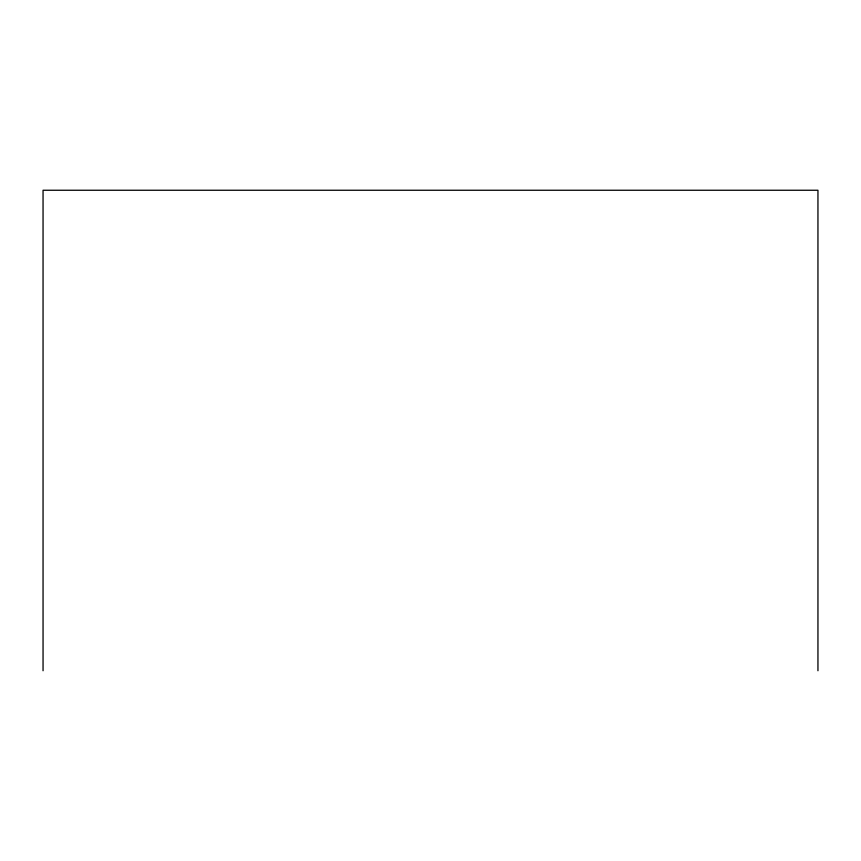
<?xml version="1.0" encoding="UTF-8"?>
<svg xmlns="http://www.w3.org/2000/svg" width="861" height="861" viewBox="0 0 861 861"><rect width="100%" height="100%" fill="white"/><g stroke="black" fill="none" stroke-linecap="round" stroke-linejoin="round"><path stroke-width="1.29" d="M817.95 670.751L817.95 190.249L43.05 190.249L43.05 670.751"/></g></svg>
